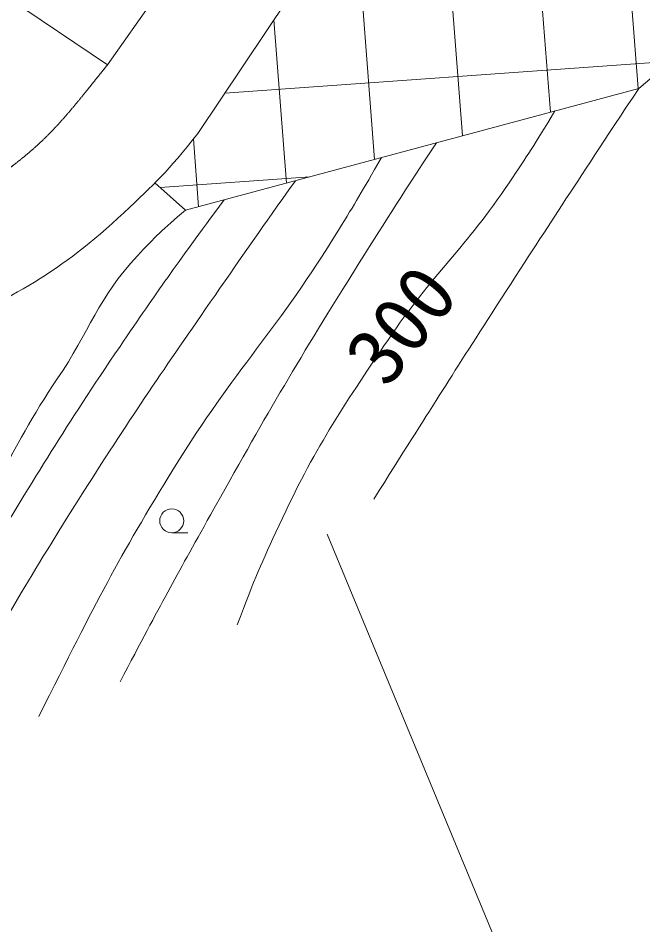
# Model space of a CAD drawing. Units: millimetres, scale not verified. Extents: x 40000 to 680000, y 20000 to 380000.
# Drawn here: x 436191 to 455737, y 240494 to 268886 of the extents above; entities that cross this region are included whole.
import ezdxf
from ezdxf.enums import TextEntityAlignment as Align

# ---------------------------------------------------------------- set-up
doc = ezdxf.new("R2010")
doc.units = ezdxf.units.MM
doc.header["$LTSCALE"] = 1000
doc.linetypes.add('CHAIN', pattern=[18.5, 12, -1.5, 3.5, -1.5])
doc.layers.add('M-BMK', color=2, linetype='CHAIN', lineweight=13)
doc.layers.add('M-STR-HTXT', color=7, linetype='Continuous', lineweight=13)
doc.styles.add('ＭＳ ゴシック', font='')
doc.styles.get('ＭＳ ゴシック').set_extended_font_data('MS Gothic')

msp = doc.modelspace()

# ---------------------------------------------------------------- linework, layer by layer
at = {"layer": 'M-BMK'}
msp.add_line((438988, 267427), (458682, 295366), dxfattribs=at)
msp.add_open_spline([(415246, 268880), (415506, 268343), (415595, 268191), (415840, 267760), (416385, 266802), (416717, 266267), (417439, 265434), (418484, 264229), (419246, 263687), (420613, 262866), (422101, 261972), (422995, 261444), (424700, 261121), (425842, 260905), (426521, 260875), (427673, 261024), (429569, 261269), (430675, 261417), (432432, 262171), (433773, 262747), (434505, 263151), (435684, 264013), (437182, 265107), (437653, 265770), (438988, 267427)], degree=3, knots=[0, 0, 0, 0, 1, 1, 1, 2, 2, 2, 3, 3, 3, 4, 4, 4, 5, 5, 5, 6, 6, 6, 7, 7, 7, 8, 8, 8, 8], dxfattribs=at)
at = {"layer": 'M-STR-HTXT'}
for p, q in [((441810, 265269), (460816, 293715)), ((455595, 266685), (454265, 283910)), ((452843, 265944), (451747, 280142)), ((450092, 265203), (449230, 276374)), ((466392, 275749), (455607, 266688)), ((427058, 275466), (438988, 267427)), ((447341, 264462), (446712, 272606)), ((444590, 263722), (444195, 268838)), ((456622, 267541), (442655, 266534)), ((455607, 266688), (441432, 262872)), ((441839, 262981), (441675, 265104)), ((445321, 263919), (440632, 263581)), ((441432, 262872), (440469, 263725)), ((440996, 252772), (441496, 252772)), ((445856, 252723), (453146, 235150))]:
    msp.add_line(p, q, dxfattribs=at)
msp.add_circle((440996, 253147), 375, dxfattribs=at)
for points, knots in [([(368065, 330016), (369506, 327742), (370075, 326960), (371664, 325255), (373739, 323027), (375232, 322082), (377806, 320457), (380900, 318504), (382971, 318025), (386311, 316531), (390220, 314784), (392402, 313786), (396370, 312179), (399806, 310788), (401983, 310590), (405257, 308853), (407505, 307660), (408564, 306640), (410518, 305009), (413213, 302762), (414556, 301298), (416897, 298685), (419015, 296322), (420181, 294945), (421859, 292252), (423615, 289433), (424290, 287628), (425205, 284435), (425661, 282843), (425651, 281886), (425804, 280237), (425973, 278434), (425838, 277412), (425914, 275603), (425990, 273791), (425941, 272765), (426186, 270968), (426376, 269576), (426546, 268787), (427058, 267479), (427316, 266822), (427296, 266206), (427931, 265898), (428725, 265513), (429334, 265930), (430166, 266225), (431692, 266766), (432375, 267506), (433546, 268624), (435195, 270197), (435654, 271489), (437090, 273258), (438023, 274408), (438494, 275103), (439544, 276148), (439896, 276499), (440063, 276752), (440501, 276988), (440915, 277212), (441143, 277252), (441656, 277333)], [0, 0, 0, 0, 1, 1, 1, 2, 2, 2, 3, 3, 3, 4, 4, 4, 5, 5, 5, 6, 6, 6, 7, 7, 7, 8, 8, 8, 9, 9, 9, 10, 10, 10, 11, 11, 11, 12, 12, 12, 13, 13, 13, 14, 14, 14, 15, 15, 15, 16, 16, 16, 17, 17, 17, 18, 18, 18, 19, 19, 19, 20, 20, 20, 20]), ([(447317, 253822), (449172, 256768), (449647, 257518), (451161, 259874), (452880, 262547), (453435, 263387), (455607, 266688)], [0, 0, 0, 0, 1, 1, 1, 2, 2, 2, 2]), ([(443049, 249885), (443597, 251372), (443801, 251810), (444357, 253011), (445464, 255402), (446297, 256645), (447774, 258827), (449131, 260830), (450210, 261722), (451554, 263733), (452133, 264600), (452338, 264897), (452987, 265982)], [0, 0, 0, 0, 1, 1, 1, 2, 2, 2, 3, 3, 3, 4, 4, 4, 4]), ([(421629, 258076), (423905, 257756), (424628, 257612), (426563, 257639), (427924, 257658), (428699, 257654), (430040, 257893), (431452, 258145), (432266, 258327), (433553, 258960), (436035, 260178), (437488, 260901), (439502, 262794), (440465, 263700), (440856, 264070), (441810, 265269)], [0, 0, 0, 0, 1, 1, 1, 2, 2, 2, 3, 3, 3, 4, 4, 4, 5, 5, 5, 5]), ([(439378, 248104), (440716, 250643), (441080, 251308), (442213, 253338), (443891, 256345), (444857, 258016), (446684, 260935), (447681, 262528), (448007, 263050), (449284, 264985)], [0, 0, 0, 0, 1, 1, 1, 2, 2, 2, 3, 3, 3, 3]), ([(436834, 247014), (438713, 250766), (439267, 251868), (441086, 254829), (442929, 257828), (444381, 259236), (446211, 262243), (446748, 263126), (446940, 263420), (447557, 264520)], [0, 0, 0, 0, 1, 1, 1, 2, 2, 2, 3, 3, 3, 3]), ([(434035, 246978), (436048, 250497), (436587, 251459), (438360, 254247), (439920, 256699), (440851, 258036), (442504, 260426), (443418, 261748), (443711, 262171), (444866, 263796)], [0, 0, 0, 0, 1, 1, 1, 2, 2, 2, 3, 3, 3, 3]), ([(431924, 246617), (433476, 249214), (433880, 249882), (435162, 251957), (436778, 254575), (437646, 256066), (439378, 258609), (440615, 260425), (441036, 261022), (442635, 263195)], [0, 0, 0, 0, 1, 1, 1, 2, 2, 2, 3, 3, 3, 3]), ([(429638, 249500), (431329, 250289), (431975, 250716), (433272, 251775), (435432, 253540), (435842, 255288), (437415, 257591), (438428, 259074), (438695, 260134), (439923, 261444), (440478, 262036), (440700, 262276), (441432, 262872)], [0, 0, 0, 0, 1, 1, 1, 2, 2, 2, 3, 3, 3, 4, 4, 4, 4])]:
    msp.add_open_spline(points, degree=3, knots=knots, dxfattribs=at)

# ---------------------------------------------------------------- texts
at = {"layer": 'M-STR-HTXT', "style": 'ＭＳ ゴシック'}
msp.add_text('300', height=1833, rotation=52.028, dxfattribs=at).set_placement((448164, 259293), align=Align.MIDDLE_CENTER)

doc.saveas('drawing.dxf')
